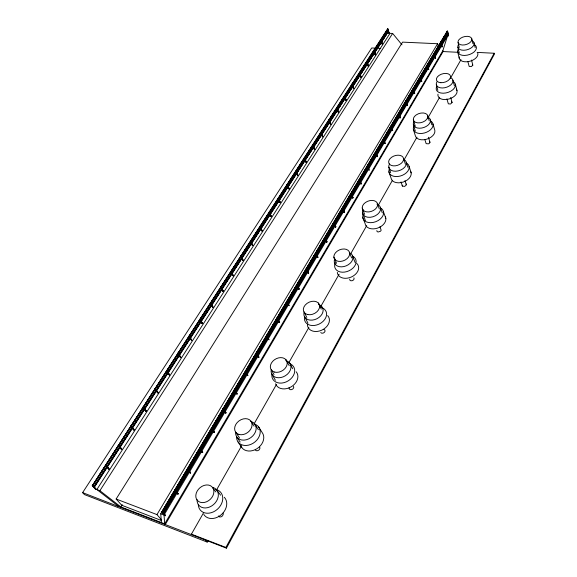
<?xml version="1.0" encoding="UTF-8"?>
<svg xmlns="http://www.w3.org/2000/svg" width="577" height="577" viewBox="0 0 577 577"><rect width="100%" height="100%" fill="white"/><g stroke="black" fill="none" stroke-linecap="round" stroke-linejoin="round"><path stroke-width="0.87" d="M442.855 50.697L443.078 51.555L165.282 524.543L164.676 523.844L442.855 50.697L447.579 35.687L444.766 35.572L160.723 513.782L161.437 522.589M494.193 53.25L494.388 54.123L226.444 548.15L225.881 547.443L494.193 53.25L477.121 52.399M380.719 48.425L371.718 47.978L82.612 492.635L84.437 494.576L207.208 542.077L208.081 540.498M404.975 180.558L406.374 184.791L404.722 186.407L402.429 186.104L401.015 181.885M428.451 137.232L429.959 142.339L429.468 143.226L428.372 143.868L426.129 143.63L424.816 139.446M450.695 97.426L452.051 102.569L450.536 104.011L448.336 103.831L446.886 98.84M471.575 60.073L472.794 65.215L471.344 66.593L469.188 66.463L467.839 61.515M192.004 534.857L191.42 534.158L203.436 513.011M216.332 490.306L241.691 445.675M254.147 423.749L276.383 384.599M288.839 362.673L308.861 327.44M320.87 306.3L339.11 274.198M350.672 253.837L366.691 225.65M378.252 205.289L392.49 180.233M404.051 159.872L416.955 137.167M427.629 118.379L439.645 97.232M450.32 78.443L460.994 59.647M163.298 513.465L163.745 513.631L448.12 33.416L335.165 223.407M401.989 44.818L392.634 33.444L390.002 33.336L96.864 489.534L117.773 505.748L164.676 523.844L164.041 515.045L447.579 35.687M164.842 515.614L165.094 515.189L161.978 511.518L165.469 515.326L165.217 515.751L161.726 511.943L165.217 515.751M174.853 489.851L178.221 493.724L177.983 494.136L175.35 490.479M190.41 473.082L187.511 469.289L187.749 468.885L190.648 472.686L190.41 473.082L187.864 469.389M202.159 452.455L202.39 452.065L199.592 448.206L202.751 452.18L202.52 452.577L199.353 448.596L202.52 452.577M213.959 432.476L214.19 432.094L211.485 428.177L214.55 432.202L214.327 432.584L211.254 428.567L214.327 432.584M223.083 408.66L226.054 412.728L225.831 413.103L223.515 409.317M236.693 393.997L234.385 389.626L237.27 393.73L237.053 394.098L234.168 389.987L237.053 394.098M247.641 375.461L245.42 371.054L248.002 375.555M258.33 357.379L258.893 357.12L258.33 357.379L256.181 352.944L258.684 357.466M268.759 339.723L266.682 335.259L269.113 339.81M278.943 322.485L279.492 322.233L278.943 322.485L276.736 318.331L279.297 322.565M288.889 305.651L286.949 301.136L289.236 305.723M298.605 289.207L299.138 288.962L298.605 289.207L296.729 284.67L298.951 289.279M308.096 273.13L308.63 272.892L308.096 273.13L306.106 268.889L308.443 273.202M317.379 257.421L317.905 257.183L317.379 257.421L315.633 252.856L317.725 257.486M326.452 242.066L326.971 241.828L326.452 242.066L324.764 237.479L326.798 242.124M335.331 227.042L335.836 226.811L335.331 227.042L333.694 222.448L335.67 227.1M344.007 212.35L344.512 212.12L344.007 212.35L342.428 207.742L344.346 212.401M352.504 197.976L353.001 197.745L352.504 197.976L350.975 193.353L352.843 198.019M360.813 183.904L361.31 183.681L360.813 183.904L359.341 179.281L361.152 183.948M368.948 170.128L367.527 165.498L369.287 170.172M375.54 152.011L377.25 156.684L375.793 152.739M384.722 143.442L383.719 138.833L385.047 143.478L383.236 139.05L383.719 138.833M392.36 130.503L391.401 125.887L392.692 130.539L390.925 126.103L391.401 125.887M400.323 117.614L399.847 117.831L400.323 117.614L398.599 113.186M407.189 105.411L406.302 100.787L407.513 105.44L405.84 100.997L406.302 100.787M414.38 93.236L413.536 88.613L414.704 93.265L413.074 88.822L413.536 88.613M421.426 81.307L420.619 76.676L421.751 81.328L420.164 76.885L420.619 76.676M428.343 69.601L428.79 69.399L427.571 64.97L428.661 69.622L427.117 65.179L427.571 64.97M435.123 58.126L434.38 53.495L435.44 58.147L433.933 53.704L434.38 53.495M440.749 42.229L442.09 46.888L440.943 42.965M448.3 35.824L447.175 31.129L448.61 35.839L447.182 31.403L447.622 31.201L448.61 35.839M161.935 511.849L447.637 31.475L162.382 512.023L161.935 511.849L447.175 31.129M162.382 512.023L447.55 31.144M162.101 512.08L162.353 511.655M177.983 494.136L174.975 490.4L175.22 489.988M199.721 448.718L199.952 448.329M211.622 428.675L211.853 428.293M225.831 413.103L223.22 409.143L223.443 408.768M234.536 390.088L234.752 389.727M277.097 318.41L276.938 317.999M306.452 268.954L306.293 268.579M377.25 156.684L375.872 152.047M400.178 117.859L398.931 113.215M442.09 46.888L441.066 42.244M163.76 512.686L334.242 224.958M163.515 513.357L448.041 33.084L163.067 513.184L163.745 513.631M161.264 519.603L156.966 514.597L437.59 43.729L402.573 42.128L116.136 499.026L121.725 505.243L161.51 520.533M122.245 504.63L120.817 506.923L99.893 490.688L96.864 489.534M99.893 490.688L392.634 33.444M94.318 487.327L388.624 31.064L337.992 108.959M95.558 489.282L95.811 488.885L92.493 485.257L92.233 485.654L95.558 489.282L96.15 489.015L92.493 485.257M108.591 469.029L108.844 468.639L105.627 464.954L105.375 465.343L108.591 469.029L109.176 468.762L105.627 464.954M121.3 449.274L121.545 448.899L118.436 445.156L118.191 445.538L121.3 449.274L121.877 449.014L118.436 445.156M133.698 430.009L130.69 426.215L130.929 425.848L134.268 429.75L134.03 430.117L131.426 426.482M145.801 411.206L146.031 410.846L143.118 407.009L142.88 407.369L145.801 411.206L146.363 410.954L143.118 407.009M157.939 392.951L155.112 389.071L155.343 388.725L158.163 392.605L157.939 392.951L155.48 389.273M169.465 375.036L166.731 371.112L166.955 370.773L169.688 374.689L169.465 375.036L167.078 371.328M180.392 357.444L177.961 353.153L180.392 357.444L180.94 357.199L177.961 353.153M191.391 340.351L189.04 336.03L191.723 340.43L189.465 336.701M202.138 323.647L199.858 319.305L202.138 323.647L202.671 323.408L199.858 319.305M212.646 307.325L210.439 302.961L212.646 307.325L213.173 307.087L210.439 302.961M222.917 291.363L223.436 291.133L222.917 291.363L220.969 287.966M232.957 275.756L233.469 275.525L232.957 275.756L230.887 271.356L233.469 275.525M242.78 260.494L243.285 260.263L242.78 260.494L240.775 256.073L243.285 260.263M252.394 245.557L250.447 241.128L252.394 245.557L252.892 245.326L250.447 241.128M261.799 230.944L262.29 230.713L261.799 230.944L259.91 226.494L262.29 230.713M271.002 216.635L269.17 212.177L271.002 216.635L271.493 216.411L269.17 212.177M280.018 202.628L280.501 202.404L280.018 202.628L278.244 198.163L280.501 202.404M288.839 188.91L289.322 188.693L288.839 188.91L287.122 184.438L289.322 188.693M297.487 175.48L297.963 175.264L297.487 175.48L295.958 171.96M305.954 162.317L306.43 162.101L305.954 162.317L304.339 157.831L306.43 162.101M314.256 149.414L314.725 149.205L314.256 149.414L312.684 144.928L314.725 149.205M322.392 136.778L322.853 136.569L322.392 136.778L320.87 132.284L322.853 136.569M330.361 124.387L330.823 124.178L328.89 119.886L330.361 124.387L330.823 124.178M338.18 112.234L338.634 112.025L336.752 107.733L338.18 112.234L338.634 112.025M345.847 100.319L344.462 95.818L346.15 100.34L344.714 96.532M353.369 88.634L353.816 88.432L352.02 84.134L353.369 88.634L353.816 88.432M360.748 77.167L361.188 76.965L359.435 72.666L360.748 77.167L361.188 76.965M367.989 65.915L366.712 61.422L368.422 65.72L367.989 65.915L366.712 61.422M374.156 50.394L373.723 50.596L374.156 50.394L375.389 54.887L374.134 51.238M382.068 44.04L382.493 43.845L380.87 39.546L382.068 44.04L382.493 43.845M92.45 485.582L388.054 29.189L92.854 485.733L92.45 485.582L387.607 28.85L389.201 33.408L388.011 29.766M157.608 392.858L154.78 388.977L155.011 388.624M387.953 28.864L92.608 485.459L92.205 485.307M95.89 489.411L92.572 485.784L92.825 485.387M108.923 469.151L105.714 465.466L105.966 465.076M121.639 449.389L118.523 445.653L118.768 445.271M134.03 430.117L131.022 426.324L131.26 425.956M146.132 411.307L143.219 407.47L143.449 407.11M180.724 357.531L178.293 353.239M191.723 340.43L189.364 336.117M202.469 323.726L200.183 319.384M212.971 307.397L210.764 303.033M220.897 287.36L220.775 286.978L223.234 291.435M231.204 271.421L230.692 271.659M241.092 256.138L240.58 256.368M252.712 245.614L250.764 241.186M260.227 226.552L259.729 226.775M271.32 216.685L269.488 212.228M278.554 198.207L278.071 198.43M287.433 184.481L286.949 184.705M295.965 171.297L297.797 175.516M304.649 157.867L304.173 158.084M314.566 149.45L312.994 144.964M321.173 132.313L320.711 132.522M329.193 119.915L328.731 120.124M337.055 107.762L336.6 107.971M346.15 100.34L344.757 95.847M352.323 84.155L351.876 84.357M361.043 77.188L359.738 72.688M368.285 65.937L367.015 61.436M381.159 39.561L380.733 39.755M387.91 29.124L389.201 33.408M94.397 486.418L155.905 391.105M156.886 389.59L337.011 110.474M442.826 51.541L458.131 52.305M375.721 152.306L376.918 156.648M166.731 371.112L169.133 374.942M222.859 409.035L223.22 409.143M225.694 412.62L226.054 412.728M214.19 432.094L214.55 432.202M202.39 452.065L202.751 452.18M187.511 469.289L187.143 469.159L190.042 472.96M190.28 472.556L190.648 472.686M174.975 490.4L174.6 490.27L177.608 494.006M177.853 493.587L178.221 493.724M161.697 511.575L162.144 511.741M165.094 515.189L165.469 515.326M160.723 513.782L164.041 515.045M116.136 499.026L156.966 514.597M191.42 534.158L225.881 547.443M82.612 492.635L226.444 548.15M323.827 329.424L324.837 330.058L325.06 331.169L324.411 332.338L323.142 333.109L321.728 333.196L320.718 332.554M255.243 449.901L256.267 450.716L257.753 450.687L259.145 449.829L259.902 448.466L259.744 447.125M218.38 515.975L219.397 516.898L220.933 516.913L222.39 515.997L223.212 514.518L223.09 513.032M117.773 505.748L118.4 506.447M205.592 540.101L207.208 542.077M212.819 487.81A9.989 7.746 -42.3 0 1 204.554 502.408A9.989 7.746 -42.3 0 1 197.161 491.128A9.989 7.746 -42.3 0 1 212.819 487.81L215.892 491.914M217.075 490.472L220.609 495.21M238.056 441.982L241.77 447.536M236.895 437.128L240.162 442.04M235.719 432.216L239.484 437.9M223.292 409.692L225.47 412.995M250.916 421.109L254.104 426.136M254.789 424.023L258.381 429.714M258.619 426.901L262.167 432.541A12.658 9.881 -36.3 0 1 256.974 448.69A12.658 9.881 -36.3 0 1 240.934 446.043M256.534 353.03L258.893 357.12M272.481 375.158L275.402 380.272M221.099 287.05L223.436 291.133M271.515 370.167L274.032 374.588M230.887 271.356L233.281 275.828M285.983 359.723L289.228 365.681M289.517 362.839L292.719 368.739M240.775 256.073L243.097 260.552M277.292 318.078L279.492 322.233M259.91 226.494L262.109 230.995M305.341 317.934L307.952 323.199M304.562 312.878L306.813 317.437M297.083 284.742L299.138 288.962M472.476 64.552L472.794 65.215M318.36 303.033L321.259 309.149M306.639 268.651L308.63 272.892M278.244 198.163L280.328 202.678M315.98 252.921L317.905 257.183M287.122 184.438L289.156 188.953M333.867 257.126L336.55 263.321M325.111 237.536L326.971 241.828M296.131 171.037L297.963 175.264M451.741 101.84L452.051 102.569M304.339 157.831L306.264 162.353M334.04 222.498L335.836 226.811M352.929 257.126L355.165 262.542M349.698 253.216A8.258 5.806 -22.9 0 1 338.324 261.323A8.258 5.806 -22.9 0 1 337.336 251.082A8.258 5.806 -22.9 0 1 349.698 253.216L351.638 257.897M342.774 207.792L344.512 212.12M320.87 132.284L322.694 136.807M351.314 193.403L353.001 197.745M362.724 217.385L365.111 223.559A10.754 7.386 -20.5 0 0 377.495 228.131A10.754 7.386 -20.5 0 0 385.393 216.865M362.486 212.769L364.88 219A9.347 6.39 -20.5 0 0 365.385 220.594M328.89 119.886L330.671 124.416M362.241 208.109L364.65 214.406M429.656 141.553L429.959 142.339M359.673 179.324L361.31 183.681M336.752 107.733L338.483 112.263M379.954 226.754L381.159 230.187L380.596 231.197L378.079 232.026L377.084 231.528L376.824 230.598M377.596 204.193A7.977 5.388 -20.6 0 1 366.698 211.874A7.977 5.388 -20.6 0 1 365.465 202.491A7.977 5.388 -20.6 0 1 377.596 204.193L379.334 208.946M380.596 208.167L382.313 212.884M383.568 212.105L385.833 218.344M352.02 84.134L353.672 88.656M388.898 171.831L391.047 178.077A10.429 6.874 -18.7 0 0 403.258 182.043A10.429 6.874 -18.7 0 0 410.701 171.499M388.783 167.171L390.672 172.689M383.568 139.086L385.047 143.478M406.093 183.933L406.374 184.791M391.256 126.139L392.692 130.539M402.155 185.253L402.429 186.104M403.568 158.552A7.732 5.005 -18.9 0 1 393.117 165.837A7.732 5.005 -18.9 0 1 391.675 157.225A7.732 5.005 -18.9 0 1 403.568 158.552L405.393 164.156M406.359 162.57L407.903 167.33M409.136 166.551L411.163 172.855M374.019 50.61L375.389 54.887M373.997 51.447L375.093 54.873M398.693 114.159L399.847 117.831M380.87 39.546L382.356 44.054M413.348 129.277L415.281 135.573A10.134 6.397 -17.4 0 0 426.309 139.309A10.134 6.397 -17.4 0 0 434.834 130.359L433.01 124.012M413.334 119.857L415.281 126.262M406.165 101.025L407.513 105.44M413.341 124.589L415.281 130.936M387.607 28.85L388.912 33.401M413.399 88.844L414.704 93.265M430.42 119.994L431.805 124.791M427.817 115.948A7.508 4.659 -17.6 0 1 417.777 122.879A7.508 4.659 -17.6 0 1 416.154 114.953A7.508 4.659 -17.6 0 1 427.817 115.948L429.216 120.781M420.489 76.907L421.751 81.328M436.335 84.725L437.856 90.308M434.25 53.719L435.44 58.147M437.59 43.729L438.253 46.254M440.814 43.181L441.773 46.867M452.938 80.153L454.387 85.778M455.361 84.184L456.991 90.567M457.72 52.053L459.285 58.392M457.893 47.343L459.27 52.933M458.073 42.59L459.256 47.422M353.874 277.847L354.119 278.864L353.513 279.946L352.295 280.682L350.917 280.79L349.914 280.227L349.676 279.203M474.049 42.792L475.167 47.617M471.762 38.724A7.112 4.053 -16 0 1 462.458 45.028A7.112 4.053 -16 0 1 460.547 38.277A7.112 4.053 -16 0 1 471.762 38.724L472.888 43.585M293.549 386.316L293.751 387.542L293.051 388.804L291.717 389.619L290.267 389.67L289.25 388.948L289.063 387.73M472.311 40.787A8.395 4.804 -15.9 0 1 472.159 47.177A8.395 4.804 -15.9 0 1 461.751 50.105A8.395 4.804 -15.9 0 1 458.362 44.725M477.785 53.221A9.607 5.575 -15.8 0 1 468.798 61.515A9.607 5.575 -15.8 0 1 459.234 56.914M474.308 44.516A9.658 5.568 -15.9 0 1 474.15 51.901A9.658 5.568 -15.9 0 1 462.163 55.269A9.658 5.568 -15.9 0 1 458.261 49.031M451.214 77.96A8.612 5.15 -16.6 0 1 450.889 84.833A8.612 5.15 -16.6 0 1 440.201 87.783A8.612 5.15 -16.6 0 1 436.876 81.92M456.299 89.154A9.859 5.972 -16.5 0 1 448.863 99.02A9.859 5.972 -16.5 0 1 437.965 94.166M453.363 81.653A9.917 5.958 -16.6 0 1 453.017 89.601A9.917 5.958 -16.6 0 1 440.698 92.984A9.917 5.958 -16.6 0 1 436.868 86.189M428.718 117.593A8.857 5.525 -17.6 0 1 428.213 125A8.857 5.525 -17.6 0 1 417.214 127.964A8.857 5.525 -17.6 0 1 413.976 121.567M431.041 121.235A10.191 6.39 -17.5 0 1 430.478 129.796A10.191 6.39 -17.5 0 1 417.806 133.2A10.191 6.39 -17.5 0 1 414.077 125.786M403.446 159.23A9.117 5.936 -18.8 0 1 404.751 167.142A9.117 5.936 -18.8 0 1 393.161 171.037A9.117 5.936 -18.8 0 1 389.511 163.918M407.189 163.507A10.494 6.859 -18.8 0 1 406.388 172.761A10.494 6.859 -18.8 0 1 393.348 176.173A10.494 6.859 -18.8 0 1 389.735 168.073M376.961 204.179A9.405 6.383 -20.6 0 1 379.349 212.415A9.405 6.383 -20.6 0 1 367.686 217.226A9.405 6.383 -20.6 0 1 362.969 209.949M380.229 207.843A10.826 7.378 -20.5 0 1 381.743 217.551A10.826 7.378 -20.5 0 1 368.386 222.498A10.826 7.378 -20.5 0 1 363.286 214.125M349.323 252.697A9.737 6.874 -22.9 0 1 351.53 261.72A9.737 6.874 -22.9 0 1 339.449 266.689A9.737 6.874 -22.9 0 1 334.833 258.655M356.802 263.458A11.122 7.955 -22.9 0 1 351.472 276.96A11.122 7.955 -22.9 0 1 337.3 272.344M352.403 256.08A11.201 7.948 -22.9 0 1 354.285 266.646A11.201 7.948 -22.9 0 1 340.343 271.969A11.201 7.948 -22.9 0 1 335.374 262.585M318.756 304.598A10.105 7.407 -26.1 0 1 322.081 314.003A10.105 7.407 -26.1 0 1 309.964 320.098A10.105 7.407 -26.1 0 1 304.23 311.905M327.635 315.576A11.547 8.561 -26.2 0 1 321.778 330.167A11.547 8.561 -26.2 0 1 307.39 324.801M320.552 307.317A11.627 8.561 -26.1 0 1 325.789 317.667A11.627 8.561 -26.1 0 1 312.171 325.529A11.627 8.561 -26.1 0 1 304.692 316.47M285.795 360.618A10.552 7.977 -30.4 0 1 290.26 370.29A10.552 7.977 -30.4 0 1 278.359 377.755A10.552 7.977 -30.4 0 1 271.212 369.763M296.181 371.768A12.045 9.21 -30.6 0 1 291.125 386.864A12.045 9.21 -30.6 0 1 275.568 383.792M290.368 363.936A12.131 9.218 -30.5 0 1 293.34 375.649A12.131 9.218 -30.5 0 1 279.585 383.085A12.131 9.218 -30.5 0 1 271.969 373.874M251.038 421.491A11.093 8.568 -36 0 1 255.532 431.69A11.093 8.568 -36 0 1 243.992 440.128A11.093 8.568 -36 0 1 235.596 432.779M254.298 423.98A12.752 9.896 -36.1 0 1 259.499 435.758A12.752 9.896 -36.1 0 1 246.235 445.473A12.752 9.896 -36.1 0 1 236.556 436.962M213.31 487.572A11.771 9.167 -42.5 0 1 217.572 498.954A11.771 9.167 -42.5 0 1 205.419 507.955A11.771 9.167 -42.5 0 1 197.045 499.61M224.287 497.259A13.43 10.552 -43.1 0 1 221.106 514.864A13.43 10.552 -43.1 0 1 203.804 514.453M215.351 489.354A13.531 10.574 -42.8 0 1 222.361 501.435A13.531 10.574 -42.8 0 1 209.09 513.155A13.531 10.574 -42.8 0 1 198.264 504.449M388.523 30.74L94.065 487.053L93.662 486.901L388.523 30.74M440.835 82.699A7.306 4.342 -16.7 0 0 450.5 76.092A7.306 4.342 -16.7 0 0 439.061 75.385A7.306 4.342 -16.7 0 0 440.835 82.699M307.757 314.58A8.576 6.253 -26.1 0 0 319.658 306.005A8.576 6.253 -26.1 0 0 307.058 303.372A8.576 6.253 -26.1 0 0 307.757 314.58M274.739 372.115A8.951 6.736 -30.3 0 0 287.216 363.005A8.951 6.736 -30.3 0 0 274.378 359.817A8.951 6.736 -30.3 0 0 274.739 372.115M238.965 434.445A9.412 7.241 -35.8 0 0 252.077 424.759A9.412 7.241 -35.8 0 0 239.001 420.914A9.412 7.241 -35.8 0 0 238.965 434.445"/></g></svg>
